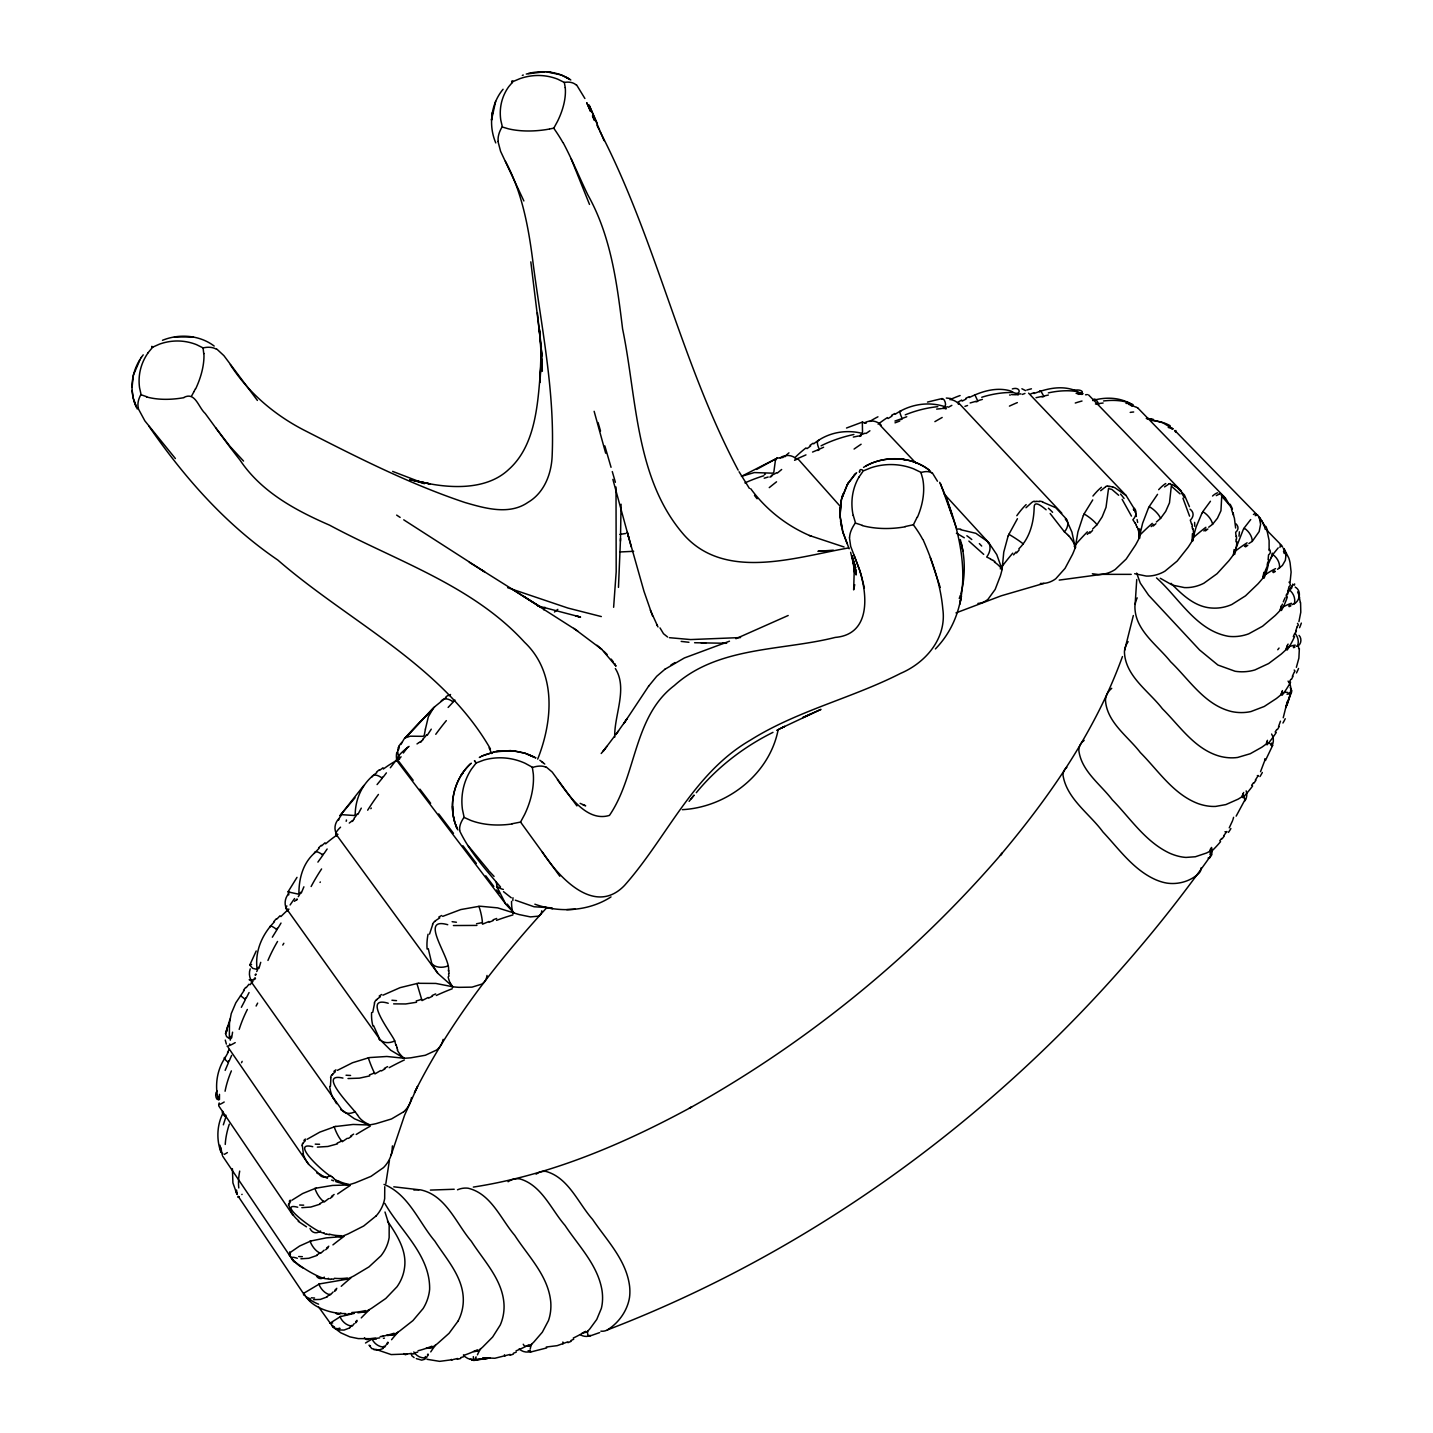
<?xml version="1.0" encoding="UTF-8"?>
<svg xmlns="http://www.w3.org/2000/svg" width="1433" height="1433" viewBox="0 0 1433 1433"><rect width="100%" height="100%" fill="white"/><g stroke="black" fill="none" stroke-linecap="round" stroke-linejoin="round"><path stroke-width="1.5" d="M1136.745 579.523L1135.133 604.386M297.007 877.354L288.123 891.72L288.714 894.873M541.298 345.944L541.065 362.621L541.083 345.496L541.567 366.364L540.957 345.192L542.319 371.165L539.453 329.465L541.979 356.083L537.393 312.77M541.28 346.159L539.954 382.521L541.28 360.346C538.091 397.443 537.751 443.782 508.482 469.684C487.435 489.405 453.921 488.348 429.381 483.745L409.695 479.625L430.043 483.924L411.325 479.876M620.453 541.101L621.08 504.219M977.915 603.418A45.157 27.388 70.8 0 0 988.018 599.263L995.165 589.429L1000.395 575.851A140.685 84.099 71.9 0 0 1002.097 569.438L1003.763 552.117L1008.151 535.888M1236.106 539.31L1235.998 541.835M1192.435 533.649L1192.095 541.011A133.251 113.225 -76.3 0 1 1187.975 547.424L1177.138 561.109L1164.85 571.23A42.775 36.9 -77.3 0 1 1146.293 576.066L1134.685 573.719M236.535 1190.053L237.215 1194.549M392.427 1145.898L391.943 1151.613A43.599 35.359 11.9 0 1 383.489 1167.608L371.004 1176.35L355.241 1182.834A135.884 108.424 10.5 0 1 348.058 1184.984L332.563 1185.431L316.406 1188.1M620.525 538.521L618.465 587.387M512.835 900.569L512.978 897.721M244.094 990.49L235.818 1002.831L231.232 1013.633L229.477 1023.055L229.334 1038.603L226.539 1036.525L225.554 1033.462L230.068 1019.006M849.393 537.375L850.683 546.367L859.693 570.101M841.207 500.726L840.043 516.579L842.407 530.479M219.482 1094.346L219.446 1099.63M840.311 507.64L840.096 511.832M841.44 499.58L839.953 515.181L843.016 532.7M1287.246 701.597L1283.234 717.754M941.821 399.305C943.702 396.869 946.658 404.07 945.171 406.023A2.275 1.111 15.1 0 1 943.935 406.363C927.33 401.24 909.453 404.536 895.141 414.28M1245.062 799.596L1236.16 816.129M302.399 1145.934L303.348 1153.619M840.222 507.282L840.007 510.47M1294.447 585.166L1294.626 583.912M287.549 910.188L379.602 1038.979A14.527 10.64 -34.8 0 0 394.738 1040.949L395.884 1045.176M372.759 1012.307L374.604 1003.082M1269.119 550.541L1269.101 540.456L1267.184 531.338M220.897 1151.971C216.437 1139.969 216.867 1125.657 222.634 1113.889M1040.394 583.464A44.423 31.884 78.5 0 0 1055.799 578.717L1065.041 568.382L1072.547 554.32A138.392 97.838 79.8 0 0 1075.234 547.711L1077.903 531.965L1083.33 515.414M232.397 1168.701L232.916 1182.906L236.911 1194.047L235.603 1190.447M1268.151 559.461L1268.545 554.893A13.004 6.341 9.9 0 0 1269.423 549.305M1234.1 549.573L1233.437 554.696A130.546 115.142 -59.2 0 1 1228.887 560.769L1217.029 573.737L1203.845 583.249A41.933 37.509 -59.2 0 1 1184.392 587.584L1172.445 585.112L1160.3 578.287M385.835 1183.622L389.454 1160.211M1175.579 432.085L1175.365 431.082M1265.357 760.69L1272.611 745.5L1271.698 743.064M614.721 737.153C614.041 715.425 628.012 688.539 615.348 668.548M503.073 89.258C490.785 103.964 488.313 125.423 495.764 142.906M491.931 116.897L492.63 112.061L491.483 120.157L495.621 101.403M1244.901 800.904L1244.919 800.814A11.428 11.303 -17.4 0 0 1246.173 790.873M337.794 834.221L337.149 835.188A14.384 13.578 1 0 1 339.084 818.512L341.627 814.661L354.22 815.502A2.347 1.576 -75.6 0 0 355.205 814.177C355.491 797.662 363.068 782.221 376.736 772.745M231.644 1037.922L232.576 1032.172M1210.491 848.855L1210.061 851.112A111.541 64.557 30.9 0 1 1206.425 853.047L1195.355 856.755L1185.969 857.418A35.932 20.94 31.7 0 1 1169.615 853.172C1145.433 841.816 1130.44 818.404 1112.313 799.829C1100.472 784.263 1081.467 771.151 1078.852 750.587A35.216 20.349 30.6 0 1 1082.309 741.954L1084.154 740.395M1264.909 758.72L1264.587 760.511M1092.358 573.773L1098.018 574.472A43.599 35.055 88.7 0 0 1115.214 569.492L1126.177 559.067L1135.563 544.988A135.866 107.547 -89.9 0 0 1139.056 538.396L1142.603 523.278L1148.478 507.927M218.64 1104.95L219.195 1102.944M1263.888 572.322L1262.742 578.269A127.662 113.906 -40.3 0 1 1257.941 583.894L1245.492 595.859L1231.789 604.511A41.073 37.061 -39.1 0 1 1211.852 608.04C1194.997 607.073 1182.171 594.767 1171.048 583.321M1267.721 562.381L1267.184 565.05M613.629 607.287L616.19 571.749L616.011 487.023M1290.076 582.246L1291.115 572.107L1290.094 562.936A43.868 42.471 -23.9 0 0 1288.84 558.118L1283.914 548.445L1286.135 554.159L1285.329 560.357L1282.374 565.48L1277.573 569.313M1133.342 615.527L1124.618 650.277M429.542 934.101L432.73 924.428M330.916 1077.706L330.45 1086.25M778.012 730.436C769.019 774.68 726.674 807.281 682.359 809.663M854.731 584.664L853.656 589.877L854.301 568.328L854.731 573.075L852.116 555.95L854.695 568.901L850.629 552.332M841.278 500.314L841.708 498.451M1192.095 541.011L1196.197 526.771L1202.126 512.817M960.88 593.728C965.555 576.066 965.394 557.097 960.271 539.56M219.983 1145.236L220.861 1152.042M1281.299 605.693L1280.117 610.404A124.546 110.144 -21.8 0 1 1275.227 615.491L1262.563 626.239L1248.698 633.834A40.106 35.789 -20.1 0 1 1228.654 636.342C1196.322 630.735 1179.269 598.08 1156.503 577.893M1264.336 761.622L1260.538 771.671M1286.888 705.466L1291.599 690.133L1285.759 707.795L1291.67 691.566L1290.291 687.518M289.985 1253.75L290.594 1252.532M1287.909 591.381L1289.001 586.634A12.664 4.908 16.1 0 0 1289.037 582.138M1233.598 817.312L1233.025 819.389M426.909 1356.621L426.604 1357.732A12.091 11.124 46.7 0 1 413.815 1351.946M841.547 499.168L847.548 484.282M329.787 1323.322L340.051 1316.855A12.718 9.762 53.5 0 0 352.303 1326.062L354.256 1323.573M1242.93 793.882L1242.142 796.587A113.476 76.11 24.9 0 1 1238.094 799.166L1225.86 804.594L1215.632 806.421A36.559 24.701 26 0 1 1198.149 803.626C1173.322 794.222 1158.366 770.685 1140.363 752.576C1127.843 736.24 1106.939 722.429 1105.47 700.307A35.825 23.985 24.6 0 1 1109.661 690.276L1111.721 688.306M841.852 498.021L847.243 484.569L855.806 473.517L854.211 475.165M1233.437 554.696L1243.468 529.064M391.03 1155.374L404.59 1115.196L417.558 1086.447L414.442 1092.734C448.404 1024.828 495.137 964.122 546.224 908.289M1287.3 645.262L1285.992 649.668A121.375 104.161 -5.5 0 1 1281.138 654.164L1268.617 663.551L1254.896 669.945A39.103 33.819 -3.8 0 1 1235.103 671.253L1217.907 665.037L1199.6 649.991L1148.603 595.214L1140.238 583.052L1136.674 573.11M225.536 1033.712L227.704 1026.333M223.333 1124.833L225.841 1117.095A13.148 3.869 27.3 0 1 222.849 1111.363M1298.925 621.653L1300.788 612.231L1300.573 602.523M260.734 962.331L258.925 968.421M365.505 1343.008L371.81 1339.174M537.68 759.132C552.833 721.05 556.721 672.686 524.532 642.235C472.657 585.363 395.795 560.787 329.554 525.159C295.288 510.255 261.164 491.859 239.902 459.939C227.883 444.821 216.67 429.058 205.224 413.492C198.417 407.42 195.282 391.478 183.961 397.425M1287.049 594.39L1286.153 597.113M1262.742 578.269L1265.751 569.617M1282.392 690.581L1281.048 694.665A118.402 96.262 7.5 0 1 1276.373 698.534L1264.264 706.469L1250.955 711.556A38.154 31.239 9 0 1 1231.699 711.574C1204.831 705.143 1189.39 679.779 1170.618 661.759C1157.148 644.796 1134.47 629.929 1134.918 606.034A37.365 30.326 7 0 1 1137.193 597.848M338.493 820.285L339.084 818.512M225.68 1032.727L227.13 1030.9M959.268 598.492L960.343 595.304M1128.147 641.644A36.541 27.352 16.9 0 0 1124.421 651.764C1125.156 676.161 1148.764 690.975 1162.396 708.744C1179.735 725.976 1194.495 748.796 1219.125 756.069A37.312 28.158 18.6 0 0 1237.593 757.466L1250.257 753.722L1261.721 747.292A115.768 86.786 17.4 0 0 1266.127 744.067L1267.041 741.38M398.249 750.265L399.091 748.08M1297.062 627.081L1295.737 630.825M1297.17 626.74L1297.42 626.024A12.342 3.403 21.2 0 0 1297.474 623.373M1232.702 820.41L1229.245 827.844M1280.117 610.404L1281.532 606.446M1266.915 741.846L1267.453 740.324M1210.061 851.112L1211.422 847.422M1285.992 649.668L1287.3 646.14M1242.142 796.587L1243.647 792.485M1281.048 694.665L1282.195 691.566M1122.451 656.547C1095.815 730.239 1050.55 795.637 1000.413 855.214L1002.276 853.065C914.075 955.686 807.46 1042.561 689.201 1108.354L691.655 1106.993C623.427 1144.071 550.541 1175.185 473.338 1187.079M1281.819 605.675L1282.41 604.117M1296.363 667.312L1298.889 658.123L1299.355 648.576M1287.568 645.441L1288.088 644.08M600.875 1331.167A27.084 16.748 72.2 0 0 607.323 1329.949C849.178 1237.127 1061.298 1066.707 1210.688 855.806M1266.091 568.776L1272.235 555.395M225.16 1070.379L228.51 1062.516A13.452 2.132 32.3 0 1 225.25 1057.518L228.116 1052.413M1283.305 601.842L1284.219 599.621M543.806 609.831L544.898 607.27M303.903 886.812L301.252 893.099M1294.518 633.87L1293.3 636.592M231.644 1055.369L229.19 1061.029M427.41 1355.152L427.93 1354.042M917.174 517.188L913.43 524.729L905.101 526.556M1284.541 598.904L1284.989 597.883M1294.196 672.274L1292.333 676.358M1008.241 535.924A44.065 42.936 79 0 1 1008.904 534.312L1017.43 518.71M1291.509 692.175L1288.661 693.679M274.473 921.795C262.382 934.029 255.056 950.616 256.955 967.991A2.275 1.093 86 0 1 256.417 969.227L252.692 968.35L249.79 965.054L256.202 950.993M400.828 744.533L404.124 738.909L434.611 706.827L445.985 697.602M1286.171 595.304L1286.816 593.925M195.39 388.773L194.046 391.496M1272.611 745.5L1271.393 745.232A51.248 9.404 -37.9 0 0 1270.587 744.963M1287.55 592.331L1288.607 590.342M241.353 1007.309L245.437 999.518L240.529 995.63M193.957 391.657L191.735 395.741M249.073 992.55L246.243 998.049M1290.811 679.367L1289.36 682.036M361.295 808.14L357.892 814.428M289.448 1202.914L290.666 1201.338M386.05 1344.942L384.886 1346.984A12.395 10.586 50.3 0 1 372.061 1339.067M458.023 1321.154L449.048 1333.317L437.405 1343.688A121.375 103.695 -73.8 0 1 432.032 1347.522L426.21 1348.417M139.753 359.862C131.12 373.798 129.328 391.961 136.26 406.954L134.147 401.133M1278.541 726.531L1280.475 721.193M846.939 485.321L848.479 482.706M859.03 477.028L863.257 470.92L870.995 467.749A66.402 64.431 -72.1 0 1 913.412 468.752L920.9 472.317L922.673 478.586A66.115 45.641 -52.4 0 1 917.442 517.223M281.011 923.067L277.895 928.262M140.38 358.805L133.341 375.213L132.069 387.394M272.342 937.2L276.999 929.659A14.008 2.006 41.3 0 0 270.318 926.829M225.25 1057.518C216.956 1069.77 214.663 1085.247 218.21 1099.505C216.222 1100.598 214.269 1093.236 217.1 1091.032M648.576 686.246L656.708 676.304L664.984 669.211M512.065 823.742L520.555 822.076L524.639 814.463A66.455 43.277 -58.9 0 0 533.327 774.071L532.342 767.228L525.105 763.27A66.742 62.891 84.5 0 0 483.817 760.081L476.15 762.983L471.367 769.252A66.832 62.335 23.2 0 0 462.429 809.394L464.149 817.437L470.526 820.321A66.527 42.972 -13.1 0 0 512.065 823.957M847.834 483.566L854.677 474.556M520.555 822.076L559.819 876.226M1276.785 729.469L1275.137 732.048M249.861 964.66L251.563 964.516M1209.739 857.901L1208.091 858.062M471.278 763.18C453.885 778.638 447.651 805.328 456.446 826.841M431.279 729.164L427.285 735.254M627.206 718.435L623.803 723.558L648.683 686.085M327.136 848.999L323.894 853.763M386.928 1343.527L387.859 1342.166M1255.344 780.071L1258.264 775.54A11.518 1.003 32.6 0 1 1257.35 775.558M141.401 357.301L140.828 358.143L143.21 354.847M463.164 772.333L461.963 774.107M1018.827 548.839C1029.79 538.127 1033.856 522.275 1034.16 507.318C1034.107 499.239 1043.546 507.694 1046.126 509.79M336.54 835.672L337.436 834.418M317.911 862.111L322.962 855.053A14.24 4.263 45.6 0 0 314.4 853.154C303.079 863.114 299.013 878.214 298.924 892.777A2.311 1.361 -85.8 0 1 298.136 894.085L290.2 892.365M626.669 719.259L615.778 734.663L618.519 730.92M1253.409 782.884L1251.618 785.338M148.118 352.697L152.704 347.162L159.439 344.153A61.583 56.424 -83.3 0 1 196.518 344.654L203.092 347.914A25.364 16.032 -38.2 0 1 216.544 349.347M866.177 423.201L862.344 422.162L862.523 432.551A2.311 1.379 6.7 0 1 861.161 433.124C844.521 429.273 827.002 432.856 813.693 443.854M1092.734 499.92L1084.065 513.928A14.043 3.475 36.2 0 1 1097.015 524.729L1102.174 516.847L1106.025 507.336L1108.515 488.599L1111.883 489.405L1118.654 495.263M336.952 835.493L437.728 973.24L452.846 986.782A142.601 68.426 35.7 0 0 458.936 987.337L472.012 987.14L481.846 984.113A45.766 22.283 36.5 0 0 487.023 975.461M386.408 772.871L383.22 777.062M606.875 746.378L602.988 751.501L614.632 736.078M1223.71 835.779L1226.863 831.48A11.303 2.364 35.5 0 1 1224.964 831.749M397.031 759.042L390.331 767.766M340.266 815.305L363.875 785.427M246.207 987.659L249.002 984.202M304.459 1292.853L318.914 1284.255A13.058 8.67 56.4 0 0 330.396 1294.841L333.137 1291.957M1157.542 494.331L1149.212 506.566A13.739 5.427 39.4 0 1 1160.569 518.406L1156.359 522.006M1221.65 838.448L1219.77 840.759M377.076 784.567L382.289 778.209A14.42 6.484 50.1 0 0 371.863 777.062M601.197 753.507L605.371 748.348M691.172 798.772L694.127 795.118L689.094 801.334M1013.561 554.893L1016.015 551.992M339.908 815.735L355.008 797.805M355.599 1321.907L356.96 1320.33M255.916 973.938L255.074 974.906M696.295 792.682C717.145 767.336 743.62 746.933 772.978 732.353M1160.569 518.406L1165.692 511.402L1169.489 502.84L1171.316 486.109L1180.04 493.866M1210.455 501.245L1202.824 511.617A13.399 7.111 42.3 0 1 1212.569 524.299L1208.7 527.183M454.942 700.074L454.118 701.006M1012.343 388.916C1022.016 385.817 1021.263 398.267 1011.017 391.066C996.813 386.749 982.035 391.155 969.245 397.55M935.409 648.934C979.115 603.777 962.815 533.13 939.654 482.33M576.299 85.084A25.257 15.709 -43.3 0 0 564.315 82.433L557.724 79.173A61.583 56.962 -71.4 0 0 520.089 78.582L513.157 81.484L508.751 86.661A61.117 52.197 21.1 0 0 500.798 120.157L502.392 127.018L508.231 128.773A60.419 29.753 -10.2 0 0 546.098 129.615L549.287 129.06M434.611 706.827L404.661 738.353M1025.992 507.748L1031.796 502.481A14.079 9.852 48.5 0 1 1034.286 501.174M448.135 707.436L453.222 701.973A14.527 8.562 55 0 0 441.024 701.31M276.891 919.055L280.044 915.741M1250.722 519.552L1244.113 528.043A13.076 8.526 45.2 0 1 1252.245 541.387L1248.842 543.537M332.85 1073.908L335.34 1071.759M376.127 1215.918L363.695 1226.003L348.058 1233.938A133.305 113.726 -3.5 0 1 340.947 1236.715L326.205 1237.879L311.427 1240.871M314.4 853.154L319.004 848.39M1087.289 534.402L1089.779 531.822M1212.569 524.299L1217.423 518.262L1220.952 510.739L1221.74 496.176L1229.12 504.738M1097.015 524.729L1092.609 529.028M1278.2 547.89L1272.791 554.535A12.736 9.655 48.1 0 1 1279.418 568.364M401.079 756.821L399.7 758.218A14.509 13.04 20.6 0 1 402.136 742.222M470.705 763.664C452.918 779.91 447.168 808.105 457.754 829.814M335 1290.058L336.809 1288.303M1100.687 490.713L1105.757 486.701M1066.851 767.354L1065.221 768.948A34.714 18.324 33.2 0 0 1062.964 774.913C1066.546 798.736 1089.474 813.532 1102.962 831.982C1119.263 849.339 1133.7 870.207 1156.234 879.952A35.27 18.772 34.2 0 0 1166.767 883.086C1178.266 884.842 1190.877 881.241 1199.206 872.984A26.636 14.079 34.3 0 0 1201.194 867.735M855.465 473.732L856.612 472.747M1293.121 584.754L1289.073 589.644A12.413 10.479 51.2 0 1 1294.304 603.777L1292.011 604.565M291.347 1251.708L299.604 1246.029L310.119 1241.318A13.399 7.272 59.2 0 0 320.652 1253.32L324.198 1250.149M296.989 899.028L294.517 901.321M321.655 845.828L325.058 842.765M1252.245 541.387L1259.159 531.589L1260.592 524.317L1259.285 517.51L1260.521 518.674M399.305 758.612L397.944 759.615M1151.183 526.61L1153.637 524.388M354.309 819.013L353.252 819.927M377.345 998.98L380.426 996.687M1164.545 486.915L1168.683 484.175M781.666 469.487L777.313 473.105M326.563 1248.071L328.802 1246.191M305.39 1140.614L303.527 1142.513A15.494 8.562 53.9 0 0 303.151 1143.641M252.96 981.515L252.602 981.784A41.844 7.29 83.4 0 1 252.226 981.892M403.569 1111.847L391.496 1118.958L376.109 1123.633A138.374 99.074 21.1 0 1 369.069 1124.995L353.091 1124.457L335.841 1126.481M291.848 1200.263L302.668 1193.528L314.938 1188.53A13.721 5.607 62.2 0 0 324.306 1201.965L328.659 1198.597M1203.863 530.944L1206.174 529.099M352.464 820.572L349.276 823.061M379.53 770.435L383.041 767.748M806.994 448.654L810.666 445.95M1216.259 495.621L1219.376 494.063M423.022 739.786L421.768 740.7M530.604 1352L528.15 1350.62M331.489 1196.412L334.14 1194.477M869.921 430.778L865.98 433.518M664.787 669.354L684.365 657.962L729.487 641.196M1294.304 603.777C1299.838 600.696 1301.486 591.453 1296.059 587.62M474.878 1360.06L470.364 1359.236M307.02 1139.342L319.846 1132.106L334.229 1126.893A14.025 3.672 65.4 0 0 342.29 1141.689L347.359 1138.25M1244.471 546.439L1246.567 545.006M420.836 741.363L419.332 742.384M425.099 1359.165L421.66 1360.15L418.257 1359.129A41.915 17.608 -66.8 0 1 416.286 1358.574M417.003 743.924L419.027 742.581M448.798 695.65L450.553 694.503M350.637 1136.047L353.646 1134.112M888.084 418.526L891.953 416.107M776.883 458.309L775.36 460.674L773.802 472.371A2.347 1.594 -3.8 0 1 772.351 473.159L754.331 472.568L741.434 476.329M508.088 1181.741L509.342 1180.935A35.807 23.716 76.7 0 1 519.892 1178.893C541.764 1185.288 551.078 1209.38 564.996 1225.376C578.735 1246.119 597.973 1265.178 602.057 1290.703A36.559 24.397 75.4 0 1 601.358 1308.383L596.755 1319.435L589.912 1328.785A113.44 75.215 76.4 0 1 586.634 1332.206L582.335 1332.851M337.418 1070.344L352.536 1062.731L368.335 1057.876A14.312 1.54 68.9 0 0 374.962 1073.908L380.641 1070.541M383.005 1348.525L378.491 1350.191L373.852 1349.653M1255.183 515.647L1257.207 515.163A12.772 2.006 63 0 1 1257.637 514.787M536.121 1174.146L538.432 1172.713A35.252 21.746 73.6 0 1 545.794 1171.37C568.543 1177.604 578.036 1202.986 592.581 1219.393C606.768 1240.369 626.311 1259.965 629.589 1286.189A35.825 22.301 72.4 0 1 629.481 1297.707C627.242 1310.926 618.68 1322.91 607.341 1329.949M675.104 662.53L670.913 665.019M1296.381 646.265C1301.289 645.638 1302.257 638.563 1299.032 635.374M951.852 405.36L948.485 407.223M349.795 1327.872L344.099 1330.057L338.403 1329.949M1272.755 571.874L1274.582 570.836M610.995 896.915C588.694 911.334 559.551 913.108 534.867 904.205M863.544 467.355C883.767 454.87 912.373 455.676 930.644 471.403M384.295 1068.427L387.609 1066.6M439.806 917.872L436.187 920.219A16.354 14.312 73.4 0 0 434.933 921.526M382.933 995.201L400.076 987.659L416.931 983.54L422.036 1000.592L428.198 997.475M756.552 469.433L777.152 458.166L780.143 457.826A14.366 13.542 -81.7 0 1 796.82 459.294L794.563 460.315M865.747 466.012L868.864 464.399M479.339 757.466L480.467 756.839M962.098 401.115L966.057 399.073M327.279 1296.865L320.365 1299.409L313.576 1299.677M742.473 475.828L777.152 458.166M480.377 756.911L481.542 756.284M1073.908 390.385C1084.62 388.003 1085.426 397.066 1074.66 390.295C1061.28 385.298 1046.789 388.54 1033.963 393.538M776.722 730.418L784.639 726.388L777.617 729.916M788.186 615.491L735.899 638.706M781.469 727.982L820.984 709.389L802.82 717.539L811.651 713.598M316.908 1255.487L308.812 1258.281L300.912 1258.801M476.24 762.893L474.448 760.654L475.272 761.926M481.416 756.373L483.709 755.263M442.69 916.368L460.763 909.561L478.927 906.355A45.211 45.086 -85.2 0 1 480.736 906.283L497.681 907.877L513.981 912.964A144.07 47.988 41.2 0 0 519.265 914.594L530.425 916.905L538.432 916.153A46.25 15.62 41.7 0 0 541.746 910.797M432.121 995.541L435.65 993.911M573.719 1339.246L570.961 1340.518M482.473 755.854L495.191 751.644M1288.876 605.819L1290.417 605.156M823.599 447.239L819.264 449.21A14.24 4.46 55.8 0 1 819.264 440.307M795.996 459.294L805.973 454.888M817.813 449.872L812.547 452.058M869.938 463.898C888.944 455.587 912.481 457.27 929.157 469.988M320.007 1204.186L310.8 1207.052L301.844 1207.661M488.993 921.491L482.527 924.178A14.724 2.956 77.6 0 0 478.927 906.355M955.972 612.912L1001.291 595.788L1043.905 583.374M567.808 1341.861L557.168 1345.659L546.26 1347.02M484.623 754.904L496.373 751.411M1024.953 393.448L1022.284 394.433M516.238 1352.161L513.372 1353.271M493.077 919.843L496.696 918.481M522.329 75.394L523.296 75.035M337.471 1143.856L327.906 1146.472L317.356 1147.116M846.509 428.019L862.469 422.054M900.623 419.063L894.944 421.051M906.767 416.734L902.163 418.472A14.025 2.203 60.1 0 1 900.891 411.199M162.484 340.302C179.215 333.495 199.599 335 214.18 346.052M590.772 1335.699L599.675 1332.583M341 1316.497L354.309 1313.38M772.136 475.792L770.56 476.311M1281.192 545.579L1282.642 547.119M320.025 1283.825L347.001 1279.203A130.636 115.321 -20.8 0 0 353.861 1275.943L368.962 1266.897L380.945 1255.827A41.969 37.563 -21.1 0 0 389.149 1237.557L389.167 1225.322L384.993 1212.013M510.148 1354.418L494.851 1358.269L482.688 1357.75M463.755 1356.675L460.835 1357.588M369.732 1075.896L359.414 1078.153L348.004 1078.547M288.194 891.648L289.699 892.15M764.219 478.21L768.16 477.028M370.216 1338.655L375.786 1337.956M976.088 401.276L970.141 402.96M982.393 399.377L977.664 400.792L975.013 395.078M1293.336 646.838L1294.554 646.534M526.269 74.032L544.97 71.722M1092.662 400.524C1104.055 397.246 1116.719 397.138 1127.61 402.225C1135.509 407.241 1134.829 403.533 1125.998 403.354M457.575 1358.484L453.186 1359.523M530.497 1352.053L546.672 1347.934M528.275 73.459C541.817 70.235 557.168 71.256 569.134 78.94M416.537 1002.258L405.718 1003.96L393.645 1003.87M927.491 402.082L942.215 398.517M417.719 1352.125L414.8 1352.788M848.658 547.925C796.318 557.061 725.814 581.296 684.311 535.261C635.159 479.321 636.933 398.034 622.585 328.873C616.96 282.946 610.942 236.033 587.906 195.031C579.541 177.764 572.304 159.923 563.294 142.96M861.072 435.471L859.531 435.793M1042.042 396.422L1036.023 397.693M853.316 437.065L858.367 436.026M1048.347 395.042L1043.636 396.063A13.47 1.952 69.1 0 0 1039.552 391.711M381.912 1336.577L383.453 1336.273M549.645 128.988L553.819 128.128L557.509 121.357A60.938 34.607 -52.2 0 0 565.265 87.682M1059.202 580.096L1101.834 574.346L1131.21 574.364M513.157 750.767L495.979 751.591L510.703 750.57M476.92 925.413L453.401 925.539M387.412 1335.556L393.968 1334.607A124.581 109.839 -57.8 0 0 399.914 1330.827L412.955 1320.581L423.147 1308.508A40.124 35.682 -59.5 0 0 429.631 1289.36C430.312 1255.218 400.595 1230.983 384.814 1203.398M411.576 1353.379L407.617 1353.952M880.077 425.189L915.777 462.949M619.898 534.402L625.648 533.488M473.606 1360.508L490.176 1357.911L471.69 1360.132L487.865 1358.43M407.241 1354.006L391.173 1354.579L375.679 1349.295M497.144 751.394L499.598 751.017M357.874 1312.807L365.128 1311.876A127.752 113.834 -39.6 0 0 371.595 1308.293L385.782 1298.477L397.013 1286.762A41.091 37.025 -40.9 0 0 404.518 1267.883C407.079 1250.418 396.78 1234.888 387.501 1221.095M474.592 1351.516L477.816 1351.032A118.384 95.635 -86.5 0 0 482.527 1347.253L492.647 1337.007L500.242 1325.023A38.154 31.042 -88 0 0 504.076 1306.162C503.52 1280.69 484.336 1261.542 471.35 1241.3C456.016 1223.388 446.003 1195.265 420.621 1189.874A37.348 30.129 -86 0 0 413.904 1190.071M379.673 1337.92L376.825 1338.279M1096.997 403.819L1095.457 404.034M457.503 1189.802A36.524 27.102 84.2 0 1 468.072 1188.208C491.089 1193.671 500.654 1218.874 514.752 1235.371C528.383 1256.472 548.409 1275.943 550.774 1302.221A37.294 27.908 82.6 0 1 548.481 1320.563L542.337 1332.188L533.828 1342.058A115.751 86.016 83.8 0 1 529.816 1345.712L525.087 1346.357M780.143 457.826L783.224 457.432M529.834 1345.712L527.039 1346.053M477.816 1351.032L473.571 1351.534M1103.123 403.013L1098.556 403.604A13.148 3.708 74.1 0 0 1093.057 400.452M936.645 409.086L941.481 408.62M619.808 551.974L633.655 551.311M944.007 408.387L942.574 408.53M418.723 983.307L435.811 983.432L452.846 986.782L450.195 983.181M174.468 336.952L193.473 337.024M432.032 1347.522L426.532 1347.969M1085.533 394.791L1087.325 394.594M586.634 1332.206L583.858 1332.403M826.375 550.702L817.938 551.329L833.361 550.182M369.857 1338.673L358.286 1338.601L349.813 1336.846L340.839 1332.833L332.241 1326.313L335.841 1329.072M740.556 637.56L690.616 639.566L669.408 637.685M251.706 982.035L252.226 981.945A13.882 13.363 -62.6 0 1 250.22 968.869M454.207 1189.247L430.384 1190.089M566.716 909.633L575.188 909.185M393.968 1334.607L389.131 1334.822M1035.969 501.317L1039.767 501.532M387.143 1334.875L388.146 1334.84M351.175 1313.685L348.452 1313.703M551.938 907.859L534.079 906.767L515.307 900.175M694.593 642.736L725.42 643.274M722.232 643.327L726.656 643.256M365.128 1311.876L360.095 1311.858M1011.573 394.63L1016.051 394.738M590.253 1335.574L589.178 1335.52M590.342 1335.574L590.539 1335.574A11.446 11.303 -61.8 0 1 580.455 1334.822M701.346 643.023L705.753 643.13M1018.361 394.827L1017.054 394.791M345.478 1313.559C331.596 1313.936 312.931 1307.72 306.322 1296.937M347.001 1279.203L341.842 1278.863M960.594 529.691L975.855 533.309L987.856 541.71A14.509 10.64 -44.6 0 1 986.692 557.025L990.669 558.942M418.955 1189.748L393.788 1186.811M510.793 750.677L513.999 750.982M513.175 750.91L524.818 753.095L535.566 757.824M688.933 642.289L681.194 641.411M946.317 398.034L950.903 398.535M511.993 750.767L515.235 751.107M1153.493 419.439L1146.436 418.382L1148.37 418.615M551.15 72.384L547.03 71.901L561.199 74.928L570.818 79.961M333.764 1279.257L331.238 1278.899M1146.436 418.382L1151.684 419.027M340.947 1236.715L335.752 1235.98M514.375 750.892L524.944 753.221L535.817 757.824M342.953 1078.082C315.672 1071.938 354.435 1109.321 357.462 1115.035M1168.235 427.446L1172.964 428.861M1109.375 486.253L1112.689 487.005M601.323 616.566L567.916 608.058L507.658 587.691M1151.344 419.672L1162.772 422.735L1172.928 428.843M388.236 1003.261C360.758 994.986 392.732 1034.805 394.738 1040.949M1076.093 393.341L1080.106 394.039M312.752 1146.705C288.015 1140.596 327.423 1176.153 332.187 1176.851M447.741 924.715C417.397 916.081 452.183 959.734 448.296 970.786M906.713 460.011L902.933 459.384M297.742 1207.231C274.348 1201.284 318.771 1234.619 324.198 1232.971M552.619 908.701L544.594 907.214M328.515 1278.308C323.052 1283.162 275.96 1251.546 297.33 1258.264M1082.148 394.451L1081.001 394.218M348.058 1184.984L339.836 1182.906M326.563 1234.028L329.411 1234.762M1042.507 502.016L1055.763 507.73L1065.4 517.958A14.294 10.407 -30.6 0 1 1064.45 531.894L1067.549 534.563M575.6 615.903L580.58 617.086L537.554 605.819M575.779 615.957L579.487 616.835M862.415 525.338L855.555 523.117L853.262 515.396M844.055 546.994L809.448 535.512M415.66 481.004L424.455 483.602L392.642 471.403M146.668 396.69L141.115 394.774L139.556 387.734A62.282 54.723 11.3 0 1 148.154 352.733M583.034 804.827L585.667 805.812L580.132 803.358M1128.828 404.428L1132.339 405.664M426.962 1359.29L439.662 1361.35L452.416 1359.684A12.037 1.755 76 0 1 451.305 1359.38M338.815 1182.583L335.716 1181.58M1136.799 407.438L1137.73 407.903M384.026 1184.41C408.638 1194.28 418.705 1222.044 434.844 1241.121C446.881 1259.822 464.292 1278.254 463.271 1302.024A39.121 33.658 -75.4 0 1 458.023 1321.172M369.069 1124.995L354.399 1118.743L342.702 1110.539M1136.459 407.33L1133.109 405.969M310.513 1298.997L306.716 1297.205M1171.692 484.39L1174.487 485.662M333.674 1180.846L331.614 1180.075M956.402 533.327L957.584 533.846M528.258 754.439L533.685 756.767M811.418 536.3C787.308 526.323 766.118 509.754 750.713 488.689M327.423 1178.266L325.345 1177.263M1021.89 388.755L1025.562 390.6M957.978 534.043L964.302 537.787M545.937 766.762L552.207 772.065L576.908 805.901M1169.095 426.658L1172.033 428.377M324.539 1176.833L322.515 1175.723M667.581 637.004L663.497 633.708L660.004 627.905M306.465 1226.827L298.207 1221.31M566.519 77.418L569.976 79.442M321.726 1175.257L319.72 1174.057M337.454 1180.953L335.555 1179.735M481.183 569.689L540.456 606.947L523.367 596.11M469.343 562.345L484.623 571.839L403.748 519.839M511.742 588.927L577.75 631.039M216.813 349.079L223.924 355.671L257.403 400.434M1221.704 494.904L1223.943 496.624M993.015 560.267L994.932 561.593M334.588 1327.137L331.757 1325.131M396.654 515.11L400.129 517.42M573.773 628.317L601.735 649.328L616.011 666.184L614.399 663.479L614.936 664.393M370.413 1345.82L369.051 1345.211L371.774 1348.56A42.972 20.169 -59.7 0 0 374.12 1349.062M1176.475 486.88L1184.392 494.958L1189.462 506.727M539.829 760.242L542.982 762.607M511.259 897.774L503.52 891.666M331.578 1324.988L318.699 1307.057M968.869 541.083L983.719 554.374M238.738 1196.931L238.559 1196.77A13.004 1.97 75 0 1 237.824 1197.092M309.689 1300.609L305.157 1296.059M411.593 1355.546L414.101 1357.588M541.692 761.586L544.773 764.076M500.547 887.009C485.662 869.598 469.218 851.148 459.474 830.441M601.735 649.328L597.024 645.298M932.399 472.997L937.469 481.237M333.602 1178.177L332.402 1177.048M576.55 84.834L584.897 98.501M607.126 654.505L603.92 651.316M222.652 1156.144L293.872 1261.792M1050.156 513.516L1064.45 531.894M243.538 461.05L230.068 446.451L215.613 427.697M1174.97 430.634L1259.177 516.955L1265.357 526.645M1266.235 529.673L1281.747 545.579M1137.802 407.975L1225.52 498.147L1232.075 509.342M1088.561 394.899L1181.491 491.197M1028.607 393.144L1126.105 495.513L1133.342 507.264A14.008 9.798 -17.8 0 1 1132.876 519.731L1135.043 523.063M488.581 870.601L494.08 876.423M1126.105 495.513L1115.089 487.865A53.505 40.231 -66.4 0 0 1112.725 486.915M958.784 403.085L1061.799 513.157M488.259 870.028L468.018 845.56M944.311 494.134L987.856 541.71M152.704 347.162L151.844 346.338L152.417 347.359M175.381 458.542L144.876 420.89L138.195 408.512M797.715 458.614L840.49 506.619M988.824 542.767L996.777 554.625L1002.097 569.438M1069.305 536.354L1070.684 538.091M437.728 973.24L432.444 964.964M613.163 661.67L611.174 659.108M754.492 495.406L757.072 498.756M380.462 1040.107L390.618 1050.174L404.142 1058.253A140.667 85.658 29.2 0 0 410.823 1057.805L425.332 1055.261L436.528 1050.067A45.139 27.908 30.3 0 0 443.137 1039.355M1122.129 499.329L1131.443 516.095M148.96 426.246C184.373 477.583 225.823 524.657 277.769 560.016C348.667 621.617 442.331 665.127 490.444 748.957M398.374 760.816L413.152 780.269M419.887 789.117L430.634 803.268M438.695 813.89L453.491 833.343M462.895 845.739L476.347 863.436M485.751 875.814L493.83 886.436M496.517 889.965L499.203 893.511M507.264 904.116L513.981 912.964L506.225 904.671L396.583 760.314M251.115 981.73L341.663 1109.59A14.294 10.389 -48.7 0 0 355.402 1111.524M958.892 403.175L958.892 404.124A13.882 13.381 -17.8 0 0 951.19 399.664M505.58 903.811L497.412 887.672M542.176 851.829C558.87 877.318 594.516 916.583 624.483 885.487C666.99 837.66 692.927 773.265 750.498 740.073C797.088 710.768 851.775 698.283 900.587 673.385C926.04 662.53 946.908 637.936 942.807 609.007C940.675 584.933 932.74 561.575 923.013 539.56M292.869 1260.485L290.397 1256.15M230.319 364.663C248.375 392.749 274.473 414.889 304.011 430.133C356.405 456.894 409.086 483.817 464.991 502.517C484.927 508.303 509.234 515.414 527.989 502.356C544.361 492.773 551.598 473.589 552.171 455.354C554.876 389.794 540.975 325.112 532.736 260.394C528.347 226.342 521.952 191.879 505.419 161.374M228.062 1047.29L308.364 1164.08L318.538 1173.305A14.008 9.744 -61.4 0 0 330.718 1175.454M557.437 779.659C569.044 795.799 586.993 822.345 609.455 815.395C636.682 775.647 633.207 716.625 674.352 685.529C718.04 646.104 781.469 650.994 835.224 637.416C870.78 634.443 867.592 595.107 859.657 570.549M218.801 1105.989L292.726 1214.915M379.602 1038.979L373.637 1025.741M238.218 1196.34L304.405 1294.966M749.387 488.402L739.07 471.744M336.54 1103.679L333.459 1098.305M650.331 610.171L657.998 626.938M1066.134 519.14L1071.956 532.162L1075.234 547.728M656.601 624.609L657.174 625.594M1261.685 520.466L1264.515 526.735M1182.941 498.218L1189.587 516.167M1271.77 745.984L1271.805 746.038A11.554 11.5 70.9 0 0 1271.608 734.036M738.138 470.131C680.782 362.03 656.224 239.992 599.961 131.46M504.918 1356.03L504.434 1354.776M940.424 483.494L956.492 528.025M291.365 1212.551L289.108 1205.852M397.711 1049.816L396.762 1047.702M1283.305 548.391L1284.201 550.362M137.228 408.96L133.287 398.374L132.158 390.475M596.934 125.137L599.191 129.866M455.837 825.677L457.217 828.614L455.551 824.745M592.653 115.912L594.749 120.479M571.194 158.92L589.5 204.417M1136.208 525.248L1137.068 527.326M489.101 747.793L491.68 753.543M597.274 123.489L589.5 105.952M590.611 111.416L586.742 102.71L590.521 111.398M1231.466 509.288L1234.404 518.191L1235.64 528.043M589.035 104.878L604.081 140.649M523.869 200.942L500.583 151.307L498.003 141.455M592.438 115.858L594.337 120.372M1297.635 591.865L1298.531 594.211M849.142 548.767L843.267 533.237M854.104 555.234L860.911 573.827L864.404 588.121M847.136 543.609L842.532 531.07M652.624 616.154L643.972 591.274L627.296 532.288L631.236 546.815M1133.843 508.572L1135.241 512.495M930.304 557.598L940.245 587.458M1284.971 552.35L1285.903 555.467M952.282 516.059L945.852 496.302M1299.014 595.609L1299.624 597.722M564.315 82.397L565.247 87.682M1264.676 527.237L1265.249 529.314M851.972 555.735L855.68 568.041L853.298 560.124M1135.652 513.802L1136.387 516.453M1191.54 524.012L1190.286 520.143A13.685 8.867 -6.7 0 0 1190.053 509.163M598.063 422.538L600.517 431.028M604.833 445.914L611.049 467.301M612.285 471.582L615.384 482.276M605.675 453.204L594.14 411.307M628.675 537.339L612.876 479.41M225.268 1040.089L226.36 1044.066M1233.043 512.656L1233.58 515.092M304.029 1294.106L304.118 1293.408A49.725 8.043 -7.5 0 1 303.832 1292.924M203.092 347.914L203.719 353.557M854.337 563.599L856.056 573.343M961.221 543.071L962.94 551.042M1137.103 519.57L1137.641 522.436M453.491 816.613L454.422 821.252M853.799 564.333L854.695 568.901M448.959 976.249L448.547 973.741M1192.131 526.538L1192.489 528.867M222.276 1155.267L220.843 1147.421M496.176 881.904L497.018 886.185A14.832 9.834 -8.2 0 0 503.341 889.427M475.523 1358.054L475.738 1359.129A11.804 11.428 41.7 0 1 463.378 1355.027M840.508 520.949L841.44 526.574M384.761 1186.703L384.671 1198.615A42.793 37.079 -2.6 0 1 376.145 1215.936M539.829 335.34L530.819 261.845M1138.519 528.884L1139.056 538.396M855.77 570.083L856.146 574.257M859.352 471.224L859.424 472.156M428.252 948.646L431.817 963.639A14.706 10.479 -20.9 0 0 448.117 965.896M855.77 570.621L856.092 574.991L855.985 569.886M1236.052 536.551L1235.658 532.27A13.345 7.684 2.4 0 0 1235.873 523.744M452.559 806.277L452.774 810.953M913.305 524.747A27.46 4.765 52.4 0 1 922.547 539.13M920.792 472.603A27.478 12.825 -43.2 0 1 932.113 473.266M459.76 830.28A27.675 13.416 -36.4 0 1 463.97 817.437M532.234 767.533A27.621 13.219 -36.6 0 1 545.579 767.103M849.626 537.25A27.46 13.04 -43 0 1 855.286 523.063M905.172 526.789A65.828 39.031 -8.1 0 1 862.2 525.571M859.854 471.815A27.281 4.818 53 0 1 862.845 470.257M853.154 515.414A66.008 57.911 30.9 0 1 859.012 477.01M511.832 82.917A25.651 3.583 55.6 0 1 512.835 81M138.428 408.387A25.418 16.193 -37.1 0 1 140.81 394.738M553.747 128.236A25.758 3.565 55.1 0 1 562.864 142.53M498.182 141.365A25.239 15.924 -42.4 0 1 502.105 126.946M183.943 397.658A61.44 32.457 -15.2 0 1 146.435 396.887M203.916 353.432A61.028 33.693 -57.4 0 1 195.676 388.827M554.481 612.034A558.78 247.945 -39.1 0 1 557.813 609.383M513.139 913.717A80.176 41.432 -51.5 0 1 511.545 901.393M496.534 920.344A79.567 25.651 -23.7 0 1 512.889 914.953M497.018 887.636A45.713 32.726 34.6 0 1 496.642 886.149M453.437 701.006A43.778 19.095 -21.3 0 1 452.523 701.937M398.481 747.614A62.121 25.024 -27.7 0 1 399.144 746.091M396.636 759.168A77.687 33.98 -22 0 1 396.816 752.253M403.336 753.006A73.352 2.794 -49.6 0 1 407.653 747.327M383.363 769.037A76.88 43.509 -50.4 0 1 396.977 760.332M445.95 696.832A61.977 30.451 -50 0 1 448.816 694.88M435.757 734.305A59.434 11.142 -54.4 0 1 446.326 720.62M426.658 734.717A14.885 8.741 -58.6 0 1 422.807 739.07M421.571 741.488A37.616 12.592 -45.5 0 1 420.603 742.151M397.21 758.648A59.452 10.246 -26.8 0 1 409.086 746.378M399.628 758.971A43.599 8.759 -82.3 0 1 399.234 759.257M452.452 987.158A79.675 43.384 -49.7 0 1 448.117 976.876M436.277 995.487A78.725 22.176 -24.9 0 1 452.273 988.734M431.924 964.928A45.283 26.869 32.9 0 1 431.315 963.585M481.99 922.601A55.206 49.295 4.3 0 1 476.544 923.73M489.172 922.225A63.894 26.761 -24.9 0 1 493.131 920.613M449.066 973.419A64.001 36.344 -46.2 0 1 448.887 970.446M456.428 922.243A50.245 10.515 4.9 0 1 452.129 921.688M370.842 808.678A70.289 1.666 -50.8 0 1 371.326 808.069M382.575 777.062A43.456 20.367 -30.6 0 1 381.626 778.173M376.503 772.082A61.547 31.795 -49.2 0 1 379.351 769.754M427.106 949.058A60.491 45.247 -46.1 0 1 428.055 934.226M432.515 924.285A14.527 13.004 66 0 1 434.701 921.276M438.785 917.084A55.815 36.541 -4.4 0 1 441.704 915.508M367.672 810.2A58.968 13.757 -57 0 1 378.437 794.437M357.283 813.765A14.742 7.81 -69 0 1 354.112 818.225M352.984 820.822A37.312 11.428 -53.3 0 1 352.178 821.467M336.271 835.134A59.058 8.383 -30 0 1 340.552 827.181M337.131 835.779A43.169 3.618 -87.9 0 1 336.988 835.726M397.317 1050.156A78.922 44.692 -47.5 0 0 404.142 1058.253L386.82 1056.479L370.054 1057.536A43.886 42.972 28.1 0 0 368.317 1057.787M389.185 1067.675A77.651 19.023 -26.5 0 1 404.375 1059.954M379.745 1040.053A44.656 20.51 30.7 0 1 378.903 1038.907M421.589 999.303A54.687 50.71 -18.3 0 1 416.233 1000.933M428.682 998.085A63.231 24.074 -25 0 1 432.479 996.204M397.031 1047.523A63.374 36.774 -43.7 0 1 396.224 1044.962M396.529 1000.628A49.707 15.602 -1.4 0 1 391.943 1000.234M346.338 820.016A71.686 2.741 -56.8 0 1 346.159 821.288M320.025 882.441A69.465 1.075 -55.4 0 1 320.347 881.976M323.267 853.746A42.954 20.492 -40.2 0 1 322.335 854.999M287.585 910.636A14.187 13.649 -27.9 0 1 288.732 893.619M325.649 843.858A76.092 44.781 -48.4 0 1 337.436 834.74M318.61 847.888A60.92 32.78 -48 0 1 321.314 845.273M372.938 1026.064A59.899 45.104 -39.4 0 1 371.613 1012.54M374.335 1002.903A14.312 11.625 58.6 0 1 376.073 1000.001M376.342 1000.27A16.121 12.7 64.7 0 1 377.398 999.07M379.172 996.078A55.171 31.866 -2.6 0 1 381.68 994.484M416.931 983.486A44.835 44.495 -16.7 0 1 418.723 983.253M311.122 886.525A58.287 16.569 -59.1 0 1 321.583 868.953M300.643 892.275A14.545 6.538 -78 0 1 298.243 896.664M297.294 899.476A36.864 9.529 -60.5 0 1 296.649 900.049M288.982 909.167A58.448 7.058 -33.3 0 1 286.887 905.978M369.356 1124.6A77.937 45.319 -45 0 1 360.364 1118.761L358.913 1117.077A62.55 36.667 -41 0 1 357.569 1114.964M356.208 1134.47A76.379 16.318 -28.4 0 1 370.269 1126.177M341.699 1110.414A43.868 13.972 28 0 1 340.66 1109.447M374.55 1072.869A53.917 50.298 -45.1 0 1 369.445 1074.875M381.429 1070.953A62.371 21.441 -25.5 0 1 384.958 1068.911M350.583 1075.449A49.009 19.543 -8.6 0 1 346.052 1075.216M290.111 904.975A70.593 6.449 -60.7 0 1 294.589 898.545M282.767 945.064A68.426 4.478 -59.5 0 1 283.841 943.272M277.303 928.208A42.291 19.56 -49.6 0 1 276.444 929.551M280.886 916.583A75.107 45.444 -46.1 0 1 288.015 909.848M273.954 921.455A60.132 33.407 -46.5 0 1 276.426 918.66M333.244 1098.43A59.093 44.047 -33 0 1 329.715 1086.483M330.557 1077.491A14.061 9.924 53.5 0 1 331.829 1074.804M332.134 1075.126A15.835 10.748 58.6 0 1 332.922 1073.998M333.907 1071.347A54.311 26.887 -2 0 1 335.949 1069.842M267.953 960.432A57.463 19.417 -60.7 0 1 277.536 941.463M258.298 967.293A14.294 4.998 -85.4 0 1 256.74 971.538M255.988 974.637A36.273 7.004 -66.9 0 1 255.54 975.121M255.522 978.721A57.66 6.287 -36.7 0 1 249.252 979.545M348.524 1184.249A76.737 45.301 -42.4 0 1 337.758 1180.595M337.615 1193.994A74.928 14.079 -30.5 0 1 350.297 1185.431M318.019 1173.717A42.972 7.577 25 0 1 316.8 1172.928M341.914 1140.829A52.842 48.364 -69.7 0 1 337.221 1143.086M348.416 1138.411A61.332 18.951 -26.5 0 1 351.622 1136.297M335.376 1179.896A61.547 36.058 -38.4 0 1 333.495 1178.284M319.577 1144.268A48.185 22.247 -16.6 0 1 315.242 1144.125M253.802 979.903A69.321 10.55 -64.1 0 1 255.128 977.628M256.113 1006.038A67.208 8.329 -63.1 0 1 257.653 1003.118M245.706 997.923A41.485 17.68 -58.4 0 1 244.918 999.338M250.023 984.776A73.943 45.534 -43.6 0 1 252.118 982.339M243.503 990.293A59.183 33.675 -44.8 0 1 245.652 987.427M308.597 1163.918A58.09 42.238 -27.3 0 1 303.044 1153.726M301.951 1145.648A13.775 8.025 49.4 0 1 302.721 1143.265M303.903 1140.399A53.308 21.817 -2.3 0 1 305.408 1139.056M334.176 1126.75A42.972 40.142 36.6 0 1 335.788 1126.338M239.186 1029.378A56.478 22.158 -61.8 0 1 247.354 1009.459M230.91 1036.238A14.008 3.278 88.4 0 1 230.229 1040.197M229.746 1044.03A35.592 4.048 -72.6 0 1 229.495 1044.352M235.209 1042.615A56.693 6.072 -40.1 0 1 226.987 1046.09M411.504 1097.553A44.405 32.296 22.5 0 1 403.604 1111.865M341.466 1235.712A75.34 44.728 -39.8 0 1 329.321 1234.135M332.94 1244.883A73.352 12.36 -32.8 0 1 344.135 1236.303M320.598 1231.037A13.685 8.777 -72.3 0 1 310.012 1228.511M323.948 1201.23A51.588 45.014 -87.9 0 1 319.792 1203.63M329.948 1198.507A60.15 16.712 -27.7 0 1 332.743 1196.394M326.24 1234.404A60.365 35.055 -35.9 0 1 323.894 1233.276M303.671 1205.135A47.253 23.77 -25.4 0 1 299.64 1205.01M241.532 1062.713A65.846 12.395 -66.1 0 1 242.159 1061.351M228.707 1060.778A40.59 15.046 -66.3 0 1 228.044 1062.229M227.507 1052.359A58.09 33.604 -43.1 0 1 229.262 1049.493M298.816 1220.844A56.908 39.837 -22.6 0 1 291.526 1212.461M288.517 1205.458A13.434 6.037 45.8 0 1 288.839 1203.451M289.412 1203.971A15.136 6.287 49.9 0 1 289.609 1203.075M289.269 1201.284A52.179 16.874 -3.5 0 1 290.218 1200.173M314.848 1188.369A41.987 36.398 37.7 0 1 316.317 1187.921M225.071 1091.23A55.385 24.683 -62.3 0 1 231.376 1070.899M218.335 1096.478A13.685 1.505 83.2 0 1 218.479 1099.881M224.193 1102.013A55.6 6.341 -43.5 0 1 218.944 1104.646M347.467 1278.003A73.8 43.653 -37.3 0 1 334.355 1278.308M341.233 1286.297A71.722 11.142 -35.1 0 1 350.906 1277.914M320.293 1252.657A50.298 40.5 79.9 0 1 316.729 1255.093M325.631 1249.809A58.86 14.742 -29.2 0 1 327.996 1247.803M330.808 1279.436A59.093 33.711 -33.6 0 1 328.103 1278.791M324.36 1277.125A13.345 7.595 -81.3 0 1 316.514 1276.194M302.327 1256.651A46.25 24.164 -34.4 0 1 298.691 1256.508M225.948 1115.196A39.622 11.858 -73.2 0 1 225.447 1116.629M303.169 1268.044A55.6 36.989 -18.8 0 1 294.446 1261.452M289.52 1255.559A13.094 4.03 42.3 0 1 289.502 1254.036M290.415 1254.789A14.76 3.994 46.2 0 1 290.308 1254.036M289.573 1252.603A50.961 12.252 -5.2 0 1 289.932 1251.779M310.012 1241.121A40.948 31.992 37.1 0 1 311.301 1240.673M225.25 1144.43A54.221 26.922 -62.3 0 1 229.298 1124.206M222.652 1153.726A34.016 2.472 -81.4 0 1 222.634 1153.296M227.381 1152.58A54.4 7.04 -46.6 0 1 224.193 1154.371M365.451 1310.568A72.152 42.22 -34.9 0 1 351.766 1312.521M361.241 1317.912A70.056 10.407 -37.5 0 1 369.338 1309.887M330.002 1294.196A49.009 35.144 71.5 0 1 327.118 1296.56M334.588 1291.438A57.517 13.094 -30.8 0 1 336.504 1289.557M348.004 1314.401A57.714 32.135 -31.6 0 1 345.013 1314.204M340.875 1313.076A13.004 6.234 -88.7 0 1 335.788 1313.237M314.561 1297.993A45.175 23.609 -43.3 0 1 311.355 1297.761M318.592 1304.173A54.221 33.837 -15.9 0 1 310.621 1300M303.653 1294.948A12.754 2.114 38.9 0 1 303.653 1294.196M305.462 1295.629A14.366 1.809 42.6 0 1 305.014 1294.984M318.753 1284.058A39.891 27.173 35.8 0 1 319.864 1283.61M238.774 1187.939A53.003 28.821 -61.7 0 1 239.705 1171.083M238.971 1196.716A33.192 5.732 -84.8 0 1 238.792 1196.519M242.105 1194.334A53.146 8.061 -49.6 0 1 241.819 1194.513M394.111 1333.245A70.432 40.464 -32.7 0 1 380.157 1336.631M391.549 1339.712A68.426 10.103 -39.8 0 1 398.069 1332.188M351.819 1325.364A47.719 29.251 65.3 0 1 349.634 1327.603M355.581 1322.964A56.156 11.769 -32.6 0 1 357.032 1321.28M376.395 1339.085A56.317 30.38 -29.9 0 1 373.225 1339.3M368.765 1338.691A12.664 4.783 85.3 0 1 364.448 1337.759M339.012 1328.785A44.083 22.212 -51.8 0 1 336.236 1328.445M340.087 1328.481A52.842 30.523 -13.9 0 1 339.119 1328.069M332.689 1322.981A48.489 4.353 -10.2 0 1 331.793 1322.91M339.854 1316.658A38.852 22.158 34.1 0 1 340.785 1316.264M431.924 1346.196A68.73 38.512 -30.7 0 1 418.042 1350.764M430.742 1351.892A66.849 10.174 -42.1 0 1 435.632 1345.05M384.187 1346.089A46.483 23.071 60.4 0 1 382.754 1348.166M387.161 1344.333A54.794 10.765 -34.5 0 1 388.164 1342.864M414.495 1353.63A54.92 28.553 -28.5 0 1 411.181 1354.221M406.488 1354.095A12.342 3.278 80.2 0 1 403.963 1353.558M384.438 1338.135A47.289 1.182 -13.3 0 1 383.453 1338.35M477.44 1349.814A67.082 36.416 -29 0 1 463.844 1355.313M477.44 1354.848A65.381 10.568 -44.3 0 1 480.628 1348.829M425.404 1356.514A45.319 16.856 56.3 0 1 424.741 1358.394M427.768 1355.779A53.505 10.049 -36.4 0 1 428.342 1354.561M460.674 1358.448A53.576 26.654 -27.3 0 1 457.324 1359.344M529.153 1344.638A65.542 34.231 -27.6 0 1 516.059 1350.853M530.282 1349.008A64.037 11.267 -46.3 0 1 531.768 1343.993M473.302 1356.603A44.244 10.712 52.5 0 1 473.499 1358.359M475.881 1357.785A52.304 9.619 -38.3 0 1 476.061 1356.836M513.39 1354.113A52.34 24.773 -26.5 0 1 510.058 1355.278M585.685 1331.329A64.127 32.028 -26.5 0 1 573.254 1338.064M587.978 1334.965A62.855 12.216 -48.2 0 1 587.745 1331.114M523.224 1344.244A43.277 4.801 49.1 0 1 524.209 1345.73M519.14 1348.901A11.554 11.518 21 0 0 530.873 1351.462L530.049 1350.907A51.194 9.458 -40.2 0 1 529.816 1350.262M571.176 1341.288A51.194 22.928 -25.9 0 1 567.916 1342.667M562.864 1341.987A11.5 1.146 69 0 1 562.793 1343.814M1243.056 795.978A62.801 12.413 -32.8 0 1 1244.238 798.629M1252.621 785.983A64.127 34.679 -51.9 0 1 1242.805 797.608M1230.893 828.543A41.987 36.685 -35.8 0 1 1228.439 832.394M1224.194 836.12A50.137 21.029 -52.6 0 1 1222.062 838.86M1220.576 841.637A62.891 32.44 -53.2 0 1 1210.473 852.33M1210.204 851.023A61.78 13.202 -31.2 0 1 1209.936 854.659M1245.152 798.736A50.28 9.476 -36.1 0 1 1245.474 799.309M1267.865 742.76A63.983 11.858 -34.7 0 1 1270.623 744.229M1276.284 732.424A65.542 36.882 -50.2 0 1 1267.023 744.873M1262.33 772.477A42.721 37.133 -51.8 0 1 1259.947 776.579M1255.917 780.269A51.122 22.803 -52.3 0 1 1253.947 783.152M1283.538 692.551A65.327 11.571 -36.6 0 1 1287.998 692.623M1290.596 682.198A67.082 38.996 -48.2 0 1 1282.123 695.238M1285.222 718.703A43.545 36.882 -66.8 0 1 1282.947 723.02M1279.185 726.585A52.251 24.648 -51.7 0 1 1277.412 729.576M1286.995 694.199A52.358 9.565 -39.8 0 1 1288.034 694.145M1288.07 681.105A11.822 11.374 59.6 0 1 1289.646 694.038M1289.019 646.749A66.796 11.589 -38.6 0 1 1295.289 645.155M1294.572 636.557A68.73 40.948 -46 0 1 1287.21 650.009M1298.531 668.459A44.477 35.861 -79.7 0 1 1296.471 672.955M1294.178 670.035A12.037 1.899 25.5 0 1 1294.518 671.558M1292.996 676.286A53.487 26.528 -50.9 0 1 1291.473 679.349M1293.462 647.662A53.558 9.977 -41.7 0 1 1294.841 647.268M1294.859 633.207A12.109 11.052 54.8 0 1 1297.456 646.158M1298.316 645.28A41.288 40.142 -74.5 0 1 1298.674 648.63M1279.06 648.056A50.262 1.075 -51.1 0 1 1277.734 649.74M1283.305 606.84A68.354 11.93 -40.7 0 1 1291.438 603.275M1287.353 596.916A70.432 42.703 -43.5 0 1 1281.407 610.512M1288.786 590.665A37.992 17.214 71.4 0 1 1289.216 589.948M1301.325 623.086A45.516 33.908 89.9 0 1 1299.552 627.708M1296.399 630.681A54.83 28.409 -49.8 0 1 1295.181 633.762M1289.163 606.661A54.848 10.676 -43.7 0 1 1290.864 605.89M1299.337 597.812A42.65 41.539 -43.9 0 1 1300.25 602.577M1290.309 588.408A51.498 2.759 -54.3 0 1 1288.016 592.223M1295.378 587.423A12.109 1.433 70.2 0 1 1295.307 587.028M1265.626 574.4A70.002 12.664 -42.8 0 1 1275.567 568.614M1268.259 564.745A72.134 44.154 -40.8 0 1 1264.031 578.198M1272.414 555.646A38.996 22.194 69.6 0 1 1272.952 554.768M1292.763 584.109A46.662 30.953 81.6 0 1 1291.366 588.748M1288.518 591.166A56.209 30.254 -48.3 0 1 1287.694 594.211M1273.364 572.591A56.192 11.679 -45.6 0 1 1275.334 571.445M1280.242 544.737A52.788 4.962 -57.3 0 1 1279.92 547.424M1283.502 551.383A48.543 24.236 -75.6 0 1 1284.183 553.407M1235.551 550.935A71.65 13.793 -44.8 0 1 1247.086 542.802M1236.84 541.513A73.764 45.247 -38 0 1 1234.637 554.481M1243.647 529.261A40.052 27.191 68.1 0 1 1244.274 528.222M1272.199 553.084A47.862 26.922 74.8 0 1 1271.268 557.67M1268.671 559.228A57.607 32.01 -46.6 0 1 1268.295 562.166M1245.528 546.869A57.553 13.004 -47.4 0 1 1247.767 545.328M1265.912 526.413A44.763 42.954 -3.7 0 1 1267.668 531.213M1253.427 514.465A54.114 7.667 -60 0 1 1255.989 514.268M1258.855 517.385A14.384 2.024 58.8 0 1 1259.517 518.155M1260.055 519.445A49.815 28.463 -75 0 1 1261.13 521.272M1175.884 430.527A13.022 1.433 25.8 0 1 1174.594 430.581M1171.334 428.449A33.084 11.267 10.8 0 1 1171.979 428.861M1151.236 420.496A52.914 33.604 -22.4 0 1 1170.188 425.744M1193.152 537.769A73.298 15.351 -46.8 0 1 1205.852 527.308M1193.044 528.598A75.304 45.856 -35.2 0 1 1193.098 540.725M1202.305 512.96A41.109 31.974 67.2 0 1 1202.986 511.76M1239.366 531.804A49.116 21.764 69.2 0 1 1238.954 536.157M1236.446 536.318A58.968 33.604 -44.6 0 1 1236.554 539.077M1205.44 530.909A58.896 14.652 -49 0 1 1207.894 528.992M1230.123 504.255A45.659 42.524 13.1 0 1 1232.416 508.966M1212.533 496.033A55.421 10.909 -62.4 0 1 1217.62 492.791M1219.304 493.955A13.112 3.941 59.6 0 1 1220.468 493.704M1221.131 495.119A14.76 4.227 55.3 0 1 1222.009 495.728M1223.675 497.108A51.104 32.637 -73.4 0 1 1225.179 498.702M1130.207 412.399A54.418 9.798 -24 0 1 1133.664 411.988M1131.264 405.772A33.908 7.989 8.4 0 1 1132.034 406.058M1103.571 400.971A54.114 32.547 -20.3 0 1 1130.189 403.139M1098.914 404.106A39.622 13.237 -5.3 0 1 1097.284 404.339M1138.984 535.978A74.856 17.375 -48.7 0 1 1152.275 523.367M1137.283 527.201A76.683 45.928 -32.4 0 1 1139.808 538.109M1148.639 508.034A42.148 36.38 67.2 0 1 1149.356 506.673M1194.62 522.382A50.352 15.494 64.3 0 1 1194.674 526.216M1191.79 523.851A60.24 34.947 -42.4 0 1 1192.435 526.341M1153.314 526.001A60.186 16.623 -50.5 0 1 1155.912 523.69M1181.509 493.077A46.644 40.948 21.4 0 1 1184.375 497.663M1030.846 393.878A58.072 33.765 -35.1 0 1 1034.035 392.714M1158.67 489.674A56.693 14.617 -64.4 0 1 1165.745 483.53M1168.629 484.085A13.452 5.947 56.2 0 1 1170.313 483.602M1170.761 484.551A15.154 6.502 51.6 0 1 1171.889 484.927M1174.379 485.859A52.34 36.631 -70.6 0 1 1176.314 487.148M1075.269 403.031A55.618 8.096 -26.8 0 1 1082.005 401.025M1083.097 393.735A13.703 2.024 17.2 0 1 1079.998 393.179M1078.225 394.2A34.714 4.514 5.3 0 1 1079.085 394.38M1048.347 392.893A55.26 31.06 -18.7 0 1 1077.58 391.639M1043.815 396.583A40.59 16.372 -12.5 0 1 1042.167 396.959M1026.834 390.027A65.775 33.156 -8.7 0 1 1031.438 388.809M1074.159 546.242A76.307 19.829 -50.4 0 1 1087.378 531.84M1070.505 538.199A77.884 45.354 -29.7 0 1 1075.628 547.531M1083.473 515.486A43.133 40.124 69.4 0 1 1084.172 513.999M1139.719 528.902A51.57 8.204 59.9 0 1 1139.575 530.586M1135.133 522.991A61.404 35.968 -39.9 0 1 1136.351 525.159M1089.868 533.166A61.368 18.898 -51.8 0 1 1092.555 530.461M1120.552 494.116A47.629 38.189 24.7 0 1 1124.063 498.487M965.878 398.267A59.165 33.837 -33.2 0 1 969.138 396.726M957.781 402.261A73.889 47.773 -34.4 0 1 961.722 400.058M1092.931 496.051A57.875 18.719 -66 0 1 1101.422 487.292M1105.685 486.629A13.775 7.953 52.6 0 1 1107.852 485.805M1108.193 486.486A15.512 8.777 47.5 0 1 1109.518 486.647M1133.36 509.037A42.865 6.986 75.4 0 1 1133.825 510.291M1009.423 406.112A56.711 6.663 -29.9 0 1 1017.34 402.601M1020.923 393.842A14.025 3.762 11.8 0 1 1017.143 393.985M1009.602 395.024A35.485 0.949 1.5 0 1 1010.337 395.06M981.73 397.263A56.335 29.126 -17.6 0 1 1013.024 392.517M977.736 401.347A41.485 18.934 -20.7 0 1 976.106 401.849M949.936 399.7A67.082 29.305 -8.9 0 1 960.11 395.526M964.946 406.345A69.321 6.878 -15.9 0 1 967.544 405.503M1000.27 568.883A77.597 22.659 -51.8 0 1 1012.755 553.156M994.359 562.023A78.887 44.101 -27.3 0 1 1002.061 569.456M1008.814 534.276A14.312 1.343 32.6 0 1 1023.269 543.913M1067.46 534.634A62.425 36.577 -37.3 0 1 1069.269 536.372M1016.499 552.995A62.425 21.388 -52.7 0 1 1019.185 549.95M1048.401 508.213A48.543 34.249 25.6 0 1 1052.592 512.315M958.659 404.052A41.862 6.753 16.5 0 1 958.372 404.249M891.541 415.391A60.114 33.568 -31.5 0 1 894.801 413.51M878.142 424.222A75.053 47.683 -31.4 0 1 887.421 417.576M1016.803 515.701A58.914 23.125 -66.9 0 1 1026.135 504.613M1034.554 501.711A15.853 10.927 42.7 0 1 1036.077 501.604M1039.874 501.174A54.49 43.277 -60.4 0 1 1042.615 501.747M1065.328 518.979A43.76 13.452 72.3 0 1 1066.045 520.161M934.889 421.642A57.678 5.642 -33.4 0 1 942.18 417.469M947.446 406.775A14.312 5.427 5.3 0 1 943.183 407.671M946.407 408.71A36.165 2.544 -3.1 0 1 945.135 408.835M905.262 414.853A57.302 26.797 -17.2 0 1 937.827 406.667M902.145 419.063A42.291 20.689 -29.9 0 1 900.569 419.654M869.813 421.481A68.3 25.024 -9.8 0 1 877.945 416.806M895.016 422.842A70.593 3.045 -19.7 0 1 899.745 421.051M981.695 546.045A53.684 8.598 51.5 0 1 979.366 543.609M990.454 559.175A63.249 36.703 -34.6 0 1 992.836 560.446M966.863 535.763A49.349 29.197 25.1 0 1 971.789 539.542M864.368 422.914A14.187 13.649 -53.1 0 1 881.223 425.207M810.003 445.358A60.92 32.923 -30 0 1 813.12 443.209M795.154 457.414A76.056 46.931 -28.5 0 1 806.045 447.884M957.656 528.992A55.296 45.569 -52.4 0 1 960.737 529.153M987.785 542.426A44.53 20.062 69.5 0 1 988.716 543.465M854.086 449.048A58.484 5.087 -37 0 1 861.108 444.23M865.084 433.142A14.563 6.896 -2.5 0 1 860.463 434.808M860.803 436.098A36.774 5.804 -8.4 0 1 859.531 436.366M821.091 445.806A58.126 24.128 -17.4 0 1 853.889 434.504M819.192 449.837A42.954 21.477 -39.6 0 1 817.724 450.499M784.836 456.84A69.339 20.456 -11.4 0 1 788.956 452.846M765.437 474.001A72.85 1.146 -27.2 0 1 764.38 474.556M795.709 458.954A43.187 3.887 7.6 0 1 795.19 459.026M769.252 487.632A59.111 5.123 -40.7 0 1 776.543 481.81M776.507 472.747A14.76 8.079 -11.8 0 1 771.671 475.165M771.151 476.705A37.24 8.652 -14.7 0 1 769.879 477.099M744.909 482.921A58.807 21.226 -18.2 0 1 763.789 475.756M588.856 1335.825A50.209 9.512 -42 0 1 588.264 1335.484M1211.619 854.426A49.439 9.762 -34.4 0 1 1211.548 855.286M1211.655 847.763A11.249 11.052 4.3 0 1 1209.954 857.471M425.422 729.092L424.311 735.022A2.364 1.72 -62.9 0 1 423.111 736.329L410.232 736.186L405.217 737.888L433.25 708.386L428.36 716.715L425.422 729.092M960.379 601.287L959.805 604.153L961.436 595.967L960.379 601.287M843.016 494.152L842.174 496.875L843.016 494.152M462.501 773.301L461.301 775.146L462.501 773.301"/></g></svg>
